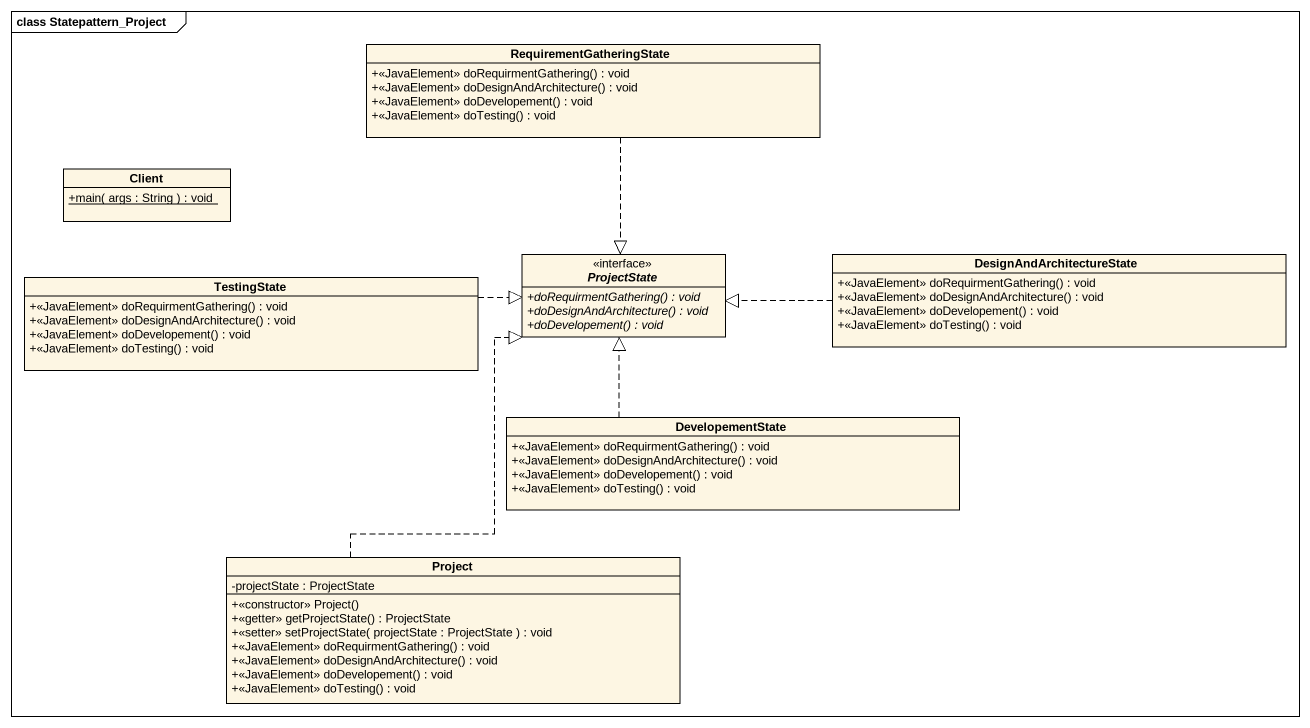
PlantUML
@startuml
mainframe class Statepattern_Project
hide circle
hide empty members
skinparam classAttributeIconSize 0
class RequirementGatheringState {
  +<<JavaElement>> doRequirmentGathering() : void
  +<<JavaElement>> doDesignAndArchitecture() : void
  +<<JavaElement>> doDevelopement() : void
  +<<JavaElement>> doTesting() : void
}
class Client {
  {static} +main( args : String ) : void
}
class TestingState {
  +<<JavaElement>> doRequirmentGathering() : void
  +<<JavaElement>> doDesignAndArchitecture() : void
  +<<JavaElement>> doDevelopement() : void
  +<<JavaElement>> doTesting() : void
}
interface ProjectState {
  {abstract} +doRequirmentGathering() : void
  {abstract} +doDesignAndArchitecture() : void
  {abstract} +doDevelopement() : void
}
class DesignAndArchitectureState {
  +<<JavaElement>> doRequirmentGathering() : void
  +<<JavaElement>> doDesignAndArchitecture() : void
  +<<JavaElement>> doDevelopement() : void
  +<<JavaElement>> doTesting() : void
}
class DevelopementState {
  +<<JavaElement>> doRequirmentGathering() : void
  +<<JavaElement>> doDesignAndArchitecture() : void
  +<<JavaElement>> doDevelopement() : void
  +<<JavaElement>> doTesting() : void
}
class Project {
  -projectState : ProjectState
  +<<constructor>> Project()
  +<<getter>> getProjectState() : ProjectState
  +<<setter>> setProjectState( projectState : ProjectState ) : void
  +<<JavaElement>> doRequirmentGathering() : void
  +<<JavaElement>> doDesignAndArchitecture() : void
  +<<JavaElement>> doDevelopement() : void
  +<<JavaElement>> doTesting() : void
}
RequirementGatheringState ..|> ProjectState
TestingState .right.|> ProjectState
DesignAndArchitectureState .left.|> ProjectState
DevelopementState .up.|> ProjectState
Project .up.|> ProjectState
@enduml
